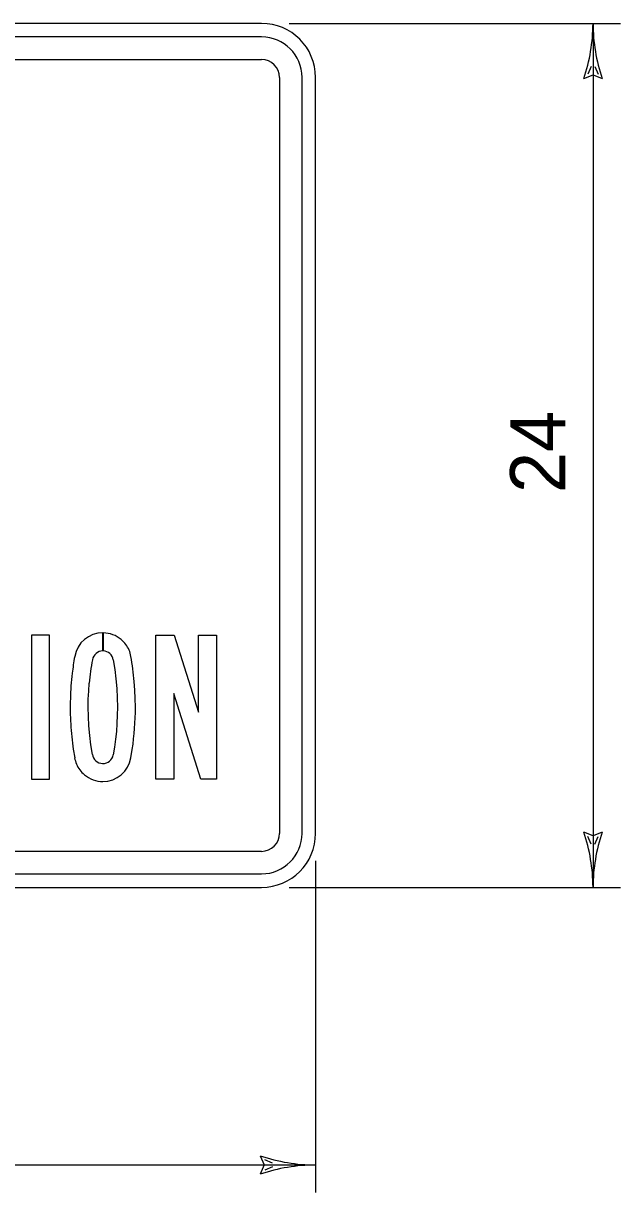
# Model space of a CAD drawing. Extents: x 0 to 32, y 0 to 21.
# Drawn here: x 6.587 to 8.101, y 7.845 to 10.807 of the extents above; entities that cross this region are included whole.
import ezdxf

# ---------------------------------------------------------------- set-up
doc = ezdxf.new("R2010")
doc.units = 0
doc.layers.add('Level 1', color=7, linetype='Continuous')

msp = doc.modelspace()

# ---------------------------------------------------------------- linework, layer by layer
at = {"layer": 'Level 1'}
for p, q in [((7.1909, 10.807), (4.7291, 10.807)), ((7.2609, 10.807), (8.1009, 10.807)), ((8.0309, 10.807), (8.0309, 8.6187)), ((7.1909, 10.7728), (4.7291, 10.7728)), ((4.7291, 10.7158), (7.1909, 10.7158)), ((8.0259, 10.6979), (8.0178, 10.6787)), ((8.0358, 10.6979), (8.044, 10.6787)), ((7.2365, 10.6702), (7.2365, 8.7555)), ((7.2935, 8.7555), (7.2935, 10.6702)), ((7.3277, 8.7555), (7.3277, 10.6702)), ((8.0078, 10.667), (8.0309, 10.6769)), ((8.0309, 10.6769), (8.054, 10.667)), ((6.6537, 9.2573), (6.6081, 9.2573)), ((6.6081, 9.2573), (6.6081, 8.8926)), ((6.6537, 8.8926), (6.6537, 9.2573)), ((6.7887, 9.2176), (6.7887, 9.2633)), ((6.7896, 9.2633), (6.7896, 9.2176)), ((6.9229, 8.8926), (6.9229, 9.2573)), ((6.9229, 9.2573), (6.9696, 9.2573)), ((6.9696, 9.2573), (7.0312, 9.0622)), ((7.0312, 9.0622), (7.0312, 9.2573)), ((7.0312, 9.2573), (7.0768, 9.2573)), ((7.0768, 9.2573), (7.0768, 8.8926)), ((6.8149, 9.195), (6.8188, 9.1708)), ((6.8188, 9.1708), (6.8217, 9.1467)), ((6.7527, 9.1157), (6.7541, 9.1359)), ((6.8217, 9.1467), (6.8238, 9.1227)), ((6.8238, 9.1227), (6.8251, 9.0988)), ((6.8698, 9.1185), (6.8683, 9.14)), ((6.7515, 9.075), (6.7518, 9.0954)), ((6.7518, 9.0954), (6.7527, 9.1157)), ((6.8251, 9.0988), (6.8255, 9.075)), ((6.8708, 9.0968), (6.8698, 9.1185)), ((6.8711, 9.075), (6.8708, 9.0968)), ((7.0371, 8.8926), (6.9685, 9.1093)), ((6.9685, 9.1093), (6.9685, 8.8926)), ((6.7519, 9.0513), (6.7515, 9.075)), ((6.8255, 9.075), (6.8252, 9.0544)), ((6.7532, 9.0275), (6.7519, 9.0513)), ((6.8243, 9.034), (6.8229, 9.0138)), ((6.8252, 9.0544), (6.8243, 9.034)), ((6.7553, 9.0035), (6.7532, 9.0275)), ((6.7583, 8.9795), (6.7553, 9.0035)), ((6.8229, 9.0138), (6.8208, 8.9938)), ((6.7621, 8.9553), (6.7583, 8.9795)), ((6.8182, 8.9739), (6.8149, 8.9542)), ((6.8208, 8.9938), (6.8182, 8.9739)), ((6.7137, 8.9683), (6.7172, 8.947)), ((6.8598, 8.947), (6.8633, 8.9682)), ((6.6081, 8.8926), (6.6537, 8.8926)), ((6.9685, 8.8926), (6.9229, 8.8926)), ((7.0768, 8.8926), (7.0371, 8.8926)), ((8.0309, 8.7489), (8.0078, 8.7587)), ((8.0259, 8.7279), (8.0178, 8.7471)), ((8.054, 8.7587), (8.0309, 8.7489)), ((8.0358, 8.7279), (8.044, 8.7471)), ((7.1909, 8.7099), (4.7291, 8.7099)), ((7.3277, 8.6855), (7.3277, 7.8455)), ((4.7291, 8.6529), (7.1909, 8.6529)), ((4.7291, 8.6187), (7.1909, 8.6187)), ((7.2609, 8.6187), (8.1009, 8.6187)), ((7.1877, 7.9386), (7.1975, 7.9155)), ((4.5923, 7.9155), (7.3277, 7.9155)), ((7.1975, 7.9155), (7.1877, 7.8924)), ((7.2185, 7.9204), (7.1993, 7.9286)), ((7.2185, 7.9106), (7.1993, 7.9024))]:
    msp.add_line(p, q, dxfattribs=at)
for centre, radius, start, end in [((7.1909, 10.6702), 0.1368, 0, 90), ((7.5809, 10.8094), 0.45, 341.5596, 359.7016), ((8.4809, 10.8094), 0.45, 180.2984, 198.4404), ((7.1909, 10.6702), 0.1026, 0, 90), ((7.1909, 10.6702), 0.0456, 0, 90), ((6.7885, 9.191), 0.0723, 89.8231, 170.1585), ((6.7885, 9.191), 0.0723, 49.765, 89.1008), ((6.7868, 9.1882), 0.0755, 37.293, 50.191), ((6.7889, 9.1902), 0.0273, 90.4874, 169.2787), ((6.7888, 9.1911), 0.0264, 8.3283, 88.2316), ((6.792, 9.1927), 0.0687, 9.2401, 36.9344), ((7.4217, 9.0771), 0.7157, 169.8428, 173.2675), ((7.4125, 9.0783), 0.6608, 169.7988, 175.0004), ((6.1554, 9.0776), 0.7156, 5.0038, 10.1533), ((7.4362, 9.0756), 0.7303, 173.2815, 178.3473), ((7.4336, 9.0752), 0.7277, 178.3075, 183.3717), ((6.1409, 9.075), 0.7302, 351.59, 359.9953), ((7.4471, 9.0762), 0.7413, 183.3915, 188.3689), ((6.7863, 8.958), 0.07, 189.0724, 216.5543), ((6.7886, 8.9592), 0.0268, 188.2145, 349.415), ((6.7887, 8.9589), 0.0721, 269.9867, 350.486), ((6.7906, 8.9619), 0.0757, 216.9431, 229.8827), ((6.7884, 8.9581), 0.0714, 229.2973, 249.7299), ((6.7883, 8.9596), 0.0728, 250.2387, 270.3293), ((7.1909, 8.7555), 0.1368, 270, 0), ((7.1909, 8.7555), 0.1026, 270, 360), ((7.1909, 8.7555), 0.0456, 270, 0), ((7.5809, 8.6164), 0.45, 0.2984, 18.4404), ((8.4809, 8.6164), 0.45, 161.5596, 179.7016), ((7.33, 8.3655), 0.45, 251.5596, 269.7016), ((7.33, 7.4655), 0.45, 90.2984, 108.4404)]:
    msp.add_arc(centre, radius, start, end, dxfattribs=at)

# ---------------------------------------------------------------- texts
msp.add_text('24', height=0.14, rotation=89.9128, dxfattribs=at).set_placement((7.9607, 9.6173))

doc.saveas('drawing.dxf')
